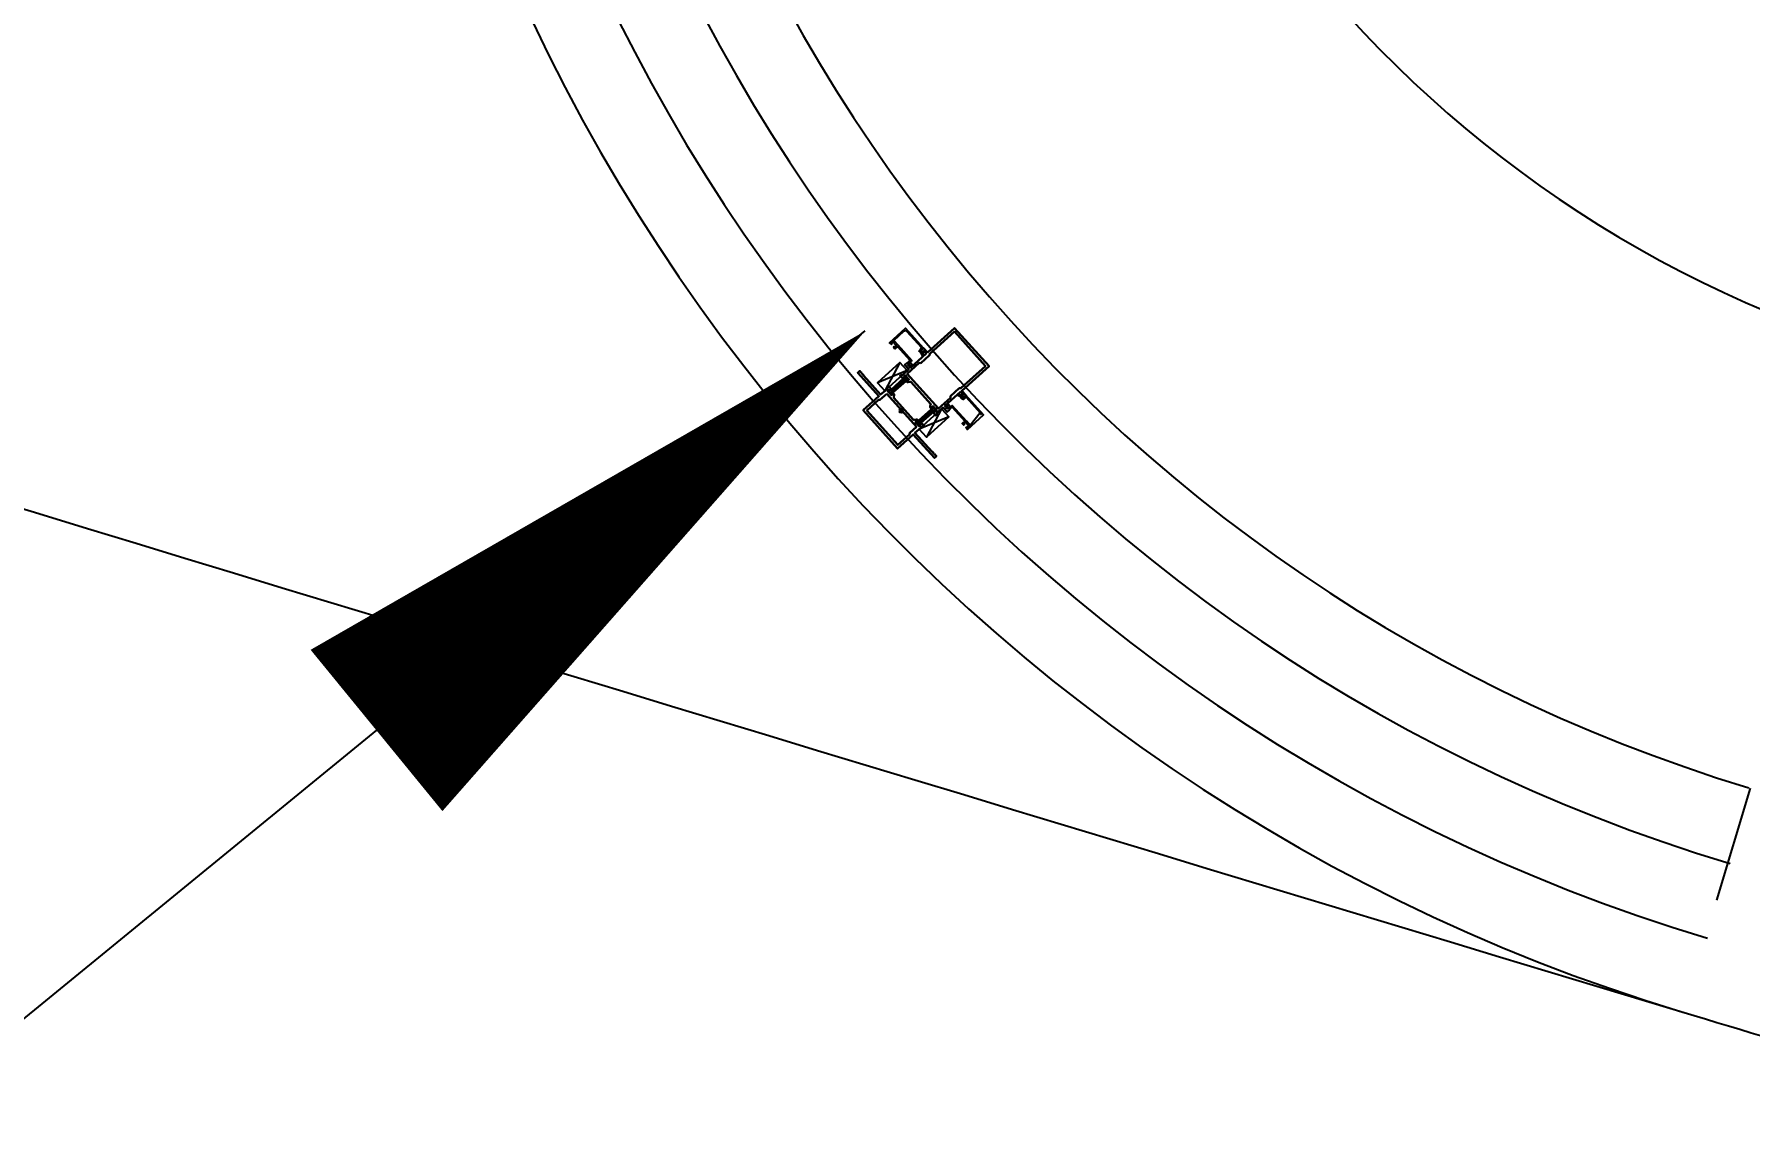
# Model space of a CAD drawing. Header units: inches. Extents: x 0 to 1813292486, y 0 to 3473589894.
# Drawn here: x 600441714 to 600443181, y 3473223529 to 3473224467 of the extents above; entities that cross this region are included whole.
import ezdxf

# ---------------------------------------------------------------- set-up
doc = ezdxf.new("R2010")
doc.units = ezdxf.units.IN
doc.header["$LTSCALE"] = 1000
doc.header["$MEASUREMENT"] = 0
doc.linetypes.add('AX-MALL-DIM-P02$0$DASH', pattern=[0.35, 0.25, -0.1])
doc.linetypes.add('AX-MALL-WALL-P02-QT$0$DASH', pattern=[0.35, 0.25, -0.1])
for name, color, linetype in [('A-Anno-Note', 241, 'Continuous'), ('AX-MALL-DIM-P02$0$A-Anno-Dims', 3, 'Continuous'), ('AX-MALL-DIM-P02$0$A-Detl-Patt', 8, 'Continuous'), ('AX-MALL-P02-200$0$A-Anno-Note', 241, 'Continuous'), ('AX-MALL-WALL-P02$0$A-Anno-Note', 241, 'Continuous'), ('AX-MALL-WALL-P02-QT$0$A-Anno-Note', 241, 'Continuous'), ('AX-MALL-WALL-P02-QT$0$A-Curt', 151, 'Continuous'), ('AX-MALL-WALL-P02-QT$0$A-Detl-Fine', 152, 'Continuous'), ('AX-MALL-WALL-P02-QT$0$A-Detl-Patt', 8, 'Continuous'), ('AX-MALL-WALL-P02-QT$0$A-Detl-Thin', 131, 'Continuous'), ('AX-MALL-WALL-P02-QT$0$A-Hdrl', 31, 'Continuous'), ('AX-MALL-WALL-P02-QT$0$GASKET', 2, 'Continuous'), ('AX-MALL-WALL-P02-QT$0$STSF', 2, 'Continuous')]:
    doc.layers.add(name, color=color, linetype=linetype)
doc.layers.add('AX-MALL-WALL-P02-QT$0$AM_SUPPR', color=6, linetype='Continuous', lineweight=30)
doc.styles.add('AX-MALL-DIM-P02$0$_TCH_DIM_T3', font='gbenor.shx')
doc.dimstyles.new('AX-MALL-DIM-P02$0$_TCH_ARROW&&180', dxfattribs={"dimtxt": 535.5, "dimasz": 540, "dimexe": 450, "dimexo": 450, "dimgap": 137.25, "dimtad": 1, "dimdec": 0, "dimzin": 0, "dimdsep": 46, "dimtxsty": 'AX-MALL-DIM-P02$0$_TCH_DIM_T3', "dimcen": 0.09, "dimclrt": 7, "dimaunit": 1, "dimadec": 3, "dimazin": 2, "dimtfac": 1, "dimtdec": 0, "dimtix": 1, "dimtmove": 2, "dimatfit": 3, "dimfxl": 500, "dimtolj": 1, "dimtzin": 0, "dimarcsym": 0})

# ---------------------------------------------------------------- blocks, each defined once
blk = doc.blocks.new('AX-MALL-WALL-P02-QT$0$tj')
at = {"layer": 'AX-MALL-WALL-P02-QT$0$A-Detl-Patt'}
h = blk.add_hatch(dxfattribs=at)
h.set_pattern_fill('STEEL', color=256, scale=100.0000000000001, angle=50.43183869082386)
h.set_pattern_definition([(75.00000000004839, (-14278.19445574284, 156289.8254051208), (-153.3407249234246, 41.08752340989569), []), (75.00000000004839, (-14317.88195610046, 156358.5661673546), (-153.3407249234246, 41.08752340989569), [])])
edge = h.paths.add_edge_path()
edge.add_line((88101.273016572, 47666.64152574539), (87883.93542659283, 47459.84604215622))
edge.add_line((87883.93542659283, 47459.84604215622), (91571.54751467705, 43584.64122533798))
edge.add_arc((262949.389629302, 558937.705083496), 543101.4133620498, 251.6057364187558, 260.0288666978238)
edge.add_arc((172180.8466627672, -2862.146247219684), 27099.9982179492, 64.7128659603706, 96.9316049602786, ccw=False)
edge.add_arc((262948.9730309481, 558936.3205539446), 543099.9677998082, 261.6155114784545, 271.7251478115656)
edge.add_line((279298.9759148359, 16082.51663446426), (279298.9759315252, 16382.65274763107))
edge.add_arc((262948.9742454757, 558936.3204835369), 542799.9676941936, 261.62020364125146, 271.7261014454634, ccw=False)
edge.add_arc((172180.8456921196, -2862.14609140989), 27400.00151046549, 64.80631838577902, 96.83815911678944)
edge.add_arc((262949.394896181, 558937.7037490648), 542801.4137571028, 251.6136389015772, 260.02417327084333, ccw=False)
edge.add_line((91737.26096642017, 43845.69257831573), (88101.273016572, 47666.64152574539))
at = {"layer": 'AX-MALL-WALL-P02-QT$0$A-Detl-Fine'}
blk.add_arc((262949.3896243572, 558937.7050833702), 543901.4133599502, 251.5035459811555, 255.290453772469, dxfattribs=at)
at = {"layer": 'AX-MALL-WALL-P02-QT$0$A-Detl-Patt'}
blk.add_lwpolyline([(88103.03003954887, 47737.33037519455), (87813.24658572674, 47461.60306501389), (91543.92713344097, 43541.13421487808, 0.03677856867194786), (168908.9495433569, 23989.2463850975, -0.1416543586965341), (183742.0972260237, 21592.70785188675, 0.04416604653312874), (279348.9759123325, 16034.00206041336), (279348.9759345055, 16434.18465709686, -0.04414427716130016), (183859.0483468771, 21979.79425859451, 0.1405450684183163), (168919.8474783897, 24393.46752309799, -0.03670519880877311), (91764.87840116024, 43889.20268630981), (88103.03007543087, 47737.33033752441)], format="xyb", dxfattribs=at)
blk.add_lwpolyline([(88101.273016572, 47666.64152574539), (87883.93542659283, 47459.84604215622), (91571.54751467705, 43584.64122533798, 0.0367693963449814), (168910.2986617088, 24039.77597379684, -0.1415142461245126), (183756.7420067787, 21641.08926153183, 0.04414024362697595), (279298.9759148359, 16082.51663446426), (279298.9759315252, 16382.65274763107, -0.04412389944666065), (183844.4648458958, 21931.40288829803, 0.1406825130026793), (168918.4574091434, 24342.94360637665, -0.03671436212623864), (91737.26096642017, 43845.69257831573)], format="xyb", close=True, dxfattribs=at)
at = {"layer": 'AX-MALL-WALL-P02-QT$0$A-Detl-Patt', "linetype": 'AX-MALL-WALL-P02-QT$0$DASH'}
blk.add_arc((262949.3896243572, 558937.7050833702), 543701.4133599502, 251.503420721229, 255.290453772469, dxfattribs=at)
at = {"layer": 'AX-MALL-WALL-P02-QT$0$A-Detl-Thin'}
blk.add_arc((262949.3896243572, 558937.7050833702), 543301.4133599502, 251.5031615339801, 255.290453772469, dxfattribs=at)
at = {"layer": 'AX-MALL-WALL-P02-QT$0$A-Hdrl', "ltscale": 6}
for radius, start in [(543501.4133599502, 251.5032867938467), (543601.4133599502, 251.5033537575453)]:
    blk.add_arc((262949.3896243572, 558937.7050833702), radius, start, 255.290453772469, dxfattribs=at)
blk = doc.blocks.new('AX-MALL-WALL-P02-QT$0$A$C40565891')
h = blk.add_hatch()
h.set_pattern_fill('NET', color=6, scale=0.5, angle=315)
h.set_pattern_definition([(225.0000000000001, (-8954763.885715963, -14331520.94940183), (-1.122532015133644, 1.122532015133643), []), (135.0000000000001, (-8954763.885715963, -14331520.94940183), (1.122532015133643, 1.122532015133644), [])])
edge = h.paths.add_edge_path()
edge.add_line((-2.873205080628395, -1), (-17.1267949193716, -1))
edge.add_arc((-17.12679491817267, -2.000000000321539), 1.000000000321539, 90.00000006869386, 120.0000000686844)
edge.add_line((-17.6267949193716, -1.133974596858025), (-19.29999999888241, -2.099999999627471))
edge.add_line((-19.29999999888241, -2.099999999627471), (-19.59999999962747, -2.099999999627471))
edge.add_arc((-19.60000000055891, -1.700000000186378), 0.3999999994410928, 180.0000001333858, 270.00000013341844, ccw=False)
edge.add_line((-20, -1.700000001117587), (-20, 1.699999999254942))
edge.add_arc((-19.59999999962758, 1.699999999255055), 0.4000000003724153, 89.99999999998369, 180.0000000000163, ccw=False)
edge.add_line((-19.59999999962747, 2.099999999627471), (-19.29999999888241, 2.099999999627471))
edge.add_line((-19.29999999888241, 2.099999999627471), (-17.6267949193716, 1.133974596858025))
edge.add_arc((-17.12679491817268, 2.000000000321516), 1.000000000321515, 239.9999999313152, 269.9999999313065)
edge.add_line((-17.1267949193716, 1), (-2.873205080628395, 1))
edge.add_arc((-2.873205081827319, 2.000000000321497), 1.000000000321497, 270.0000000686933, 300.0000000686851)
edge.add_line((-2.373205080628395, 1.133974596858025), (-0.6999999992549419, 2.099999999627471))
edge.add_line((-0.6999999992549419, 2.099999999627471), (-0.400000000372529, 2.099999999627471))
edge.add_arc((-0.4000000003724153, 1.699999999255056), 0.4000000003724153, -1.63140612130519e-11, 90.00000000001631, ccw=False)
edge.add_line((0, 1.699999999254942), (0, -1.700000001117587))
edge.add_arc((-0.3999999994410927, -1.700000000186378), 0.3999999994410927, 269.99999986658156, 359.99999986661413, ccw=False)
edge.add_line((-0.400000000372529, -2.099999999627471), (-0.6999999992549419, -2.099999999627471))
edge.add_line((-0.6999999992549419, -2.099999999627471), (-2.373205080628395, -1.133974596858025))
edge.add_arc((-2.873205081827309, -2.00000000032146), 1.00000000032146, 59.99999993131432, 89.9999999313073)
at = {"layer": 'AX-MALL-WALL-P02-QT$0$STSF', "lineweight": 40}
blk.add_lwpolyline([(-2.873205080628395, -1), (-17.1267949193716, -1, 0.1316524975873539), (-17.6267949193716, -1.133974596858025), (-19.29999999888241, -2.099999999627471), (-19.59999999962747, -2.099999999627471, -0.4142135623732616), (-20, -1.700000001117587), (-20, 1.699999999254942, -0.4142135623732612), (-19.59999999962747, 2.099999999627471), (-19.29999999888241, 2.099999999627471), (-17.6267949193716, 1.133974596858025, 0.1316524975873571), (-17.1267949193716, 1), (-2.873205080628395, 1, 0.1316524975873597), (-2.373205080628395, 1.133974596858025), (-0.6999999992549419, 2.099999999627471), (-0.400000000372529, 2.099999999627471, -0.4142135623732616), (0, 1.699999999254942), (0, -1.700000001117587, -0.4142135623732616), (-0.400000000372529, -2.099999999627471), (-0.6999999992549419, -2.099999999627471), (-2.373205080628395, -1.133974596858025, 0.1316524975873647)], format="xyb", close=True, dxfattribs=at)
blk = doc.blocks.new('AX-MALL-WALL-P02-QT$0$A$C448B1DB9')
at = {"layer": 'AX-MALL-WALL-P02-QT$0$AM_SUPPR', "color": 3}
for points in [[(-12.4851149469614, 46.59999999962747), (12.4851149469614, 46.59999999962747, -0.2660794268336467), (13.34762861579657, 46.10603376291692), (14.2347533646971, 44.59396623447537, 0.266079426403572), (15.09726703353226, 44.09999999962747), (16.35057590901852, 44.09999999962747, 0.5796797259406589), (16.47945623099804, 44.32503772899508), (15.5, 45.99448045343161), (15.5, 46.29999999888241, -0.414213562373095), (15.80000000074506, 46.59999999962747), (19.21010204218328, 46.59999999962747, 0.1962615707062706), (19.3500728905201, 46.65714285336435, -0.664494698151357), (20.20000000111759, 46.29999999888241), (20.20000000111759, 46.220524456352), (19.86630744114518, 44.32805990986526, -0.3107450373417215), (19.70075406879187, 44.13405220583081), (19.54823619127274, 44.09318516403437, 0.5773502703764628), (19.45857864432037, 43.75857864320278), (19.83806201256812, 43.37909527495503, 0.1763269799607178), (19.96205222047865, 43.32127769105136), (22.68256885185838, 43.10076105967164, 0.5486187836891172), (22.88793852366507, 43.36840402893722), (22.30558614991605, 44.96840402856469, 0.3152987896086648), (22.11764762550592, 45.09999999962747), (21.90000000037253, 45.09999999962747, -0.4142135651008757), (21.69999999925494, 45.29999999888241), (21.69999999925494, 46.29999999888241, -0.414213562373095), (22, 46.59999999962747), (22.00006623007357, 52.39983759261668), (27.00012849830091, 52.39983759261668), (27.00012849830091, 55.10694437474012), (25.85368189029396, 56.25339098647237, 0.6681786360141788), (25.00012849830091, 55.89983759261668), (25.00012849830091, 54.39983759261668), (22.00006623007357, 54.39983759261668), (22.00012849830091, 72.39983759261668), (25.00012849830091, 72.39983759261668), (25.00012849830091, 70.89983759261668, 0.6681786369667387), (25.85368188843131, 70.54628420248628), (27.00012849830091, 71.69273081235588), (27.00012849830091, 73.89983759261668), (22.00006623007357, 73.89983759261668), (22, 105.1999999992549), (-22, 105.1999999992549), (-22.00006623007357, 73.89983759261668), (-27.00012849830091, 73.89983759261668), (-27.00012849830091, 71.69273081235588), (-25.85368188843131, 70.54628420248628, 0.6681786369667387), (-25.00012849830091, 70.89983759261668), (-25.00012849830091, 72.39983759261668), (-22.00012849830091, 72.39983759261668), (-22.00006623007357, 54.39983759261668), (-25.00012849830091, 54.39983759261668), (-25.00012849830091, 55.89983759261668, 0.6681786360141788), (-25.85368189029396, 56.25339098647237), (-27.00012849830091, 55.10694437474012), (-27.00012849830091, 52.39983759261668), (-22.00006623007357, 52.39983759261668), (-22, 46.59999999962747, -0.414213562373095), (-21.69999999925494, 46.29999999888241), (-21.69999999925494, 45.29999999888241, -0.4142135651008757), (-21.90000000037253, 45.09999999962747), (-22.11764762550592, 45.09999999962747, 0.3152987896086648), (-22.30558614991605, 44.96840402856469), (-22.88793852366507, 43.36840402893722, 0.5486187836891172), (-22.68256885185838, 43.10076105967164), (-19.96205222047865, 43.32127769105136, 0.1763269799607178), (-19.83806201256812, 43.37909527495503), (-19.45857864432037, 43.75857864320278, 0.5773502703764628), (-19.54823619127274, 44.09318516403437), (-19.70075406879187, 44.13405220583081, -0.3107450373417215), (-19.86630744114518, 44.32805990986526), (-20.20000000111759, 46.220524456352), (-20.20000000111759, 46.29999999888241, -0.664494698151357), (-19.3500728905201, 46.65714285336435, 0.1962615707062706), (-19.21010204218328, 46.59999999962747), (-15.80000000074506, 46.59999999962747, -0.414213562373095), (-15.5, 46.29999999888241), (-15.5, 45.99448045343161), (-16.47945623099804, 44.32503772899508, 0.5796797259406589), (-16.35057590901852, 44.09999999962747), (-15.09726703353226, 44.09999999962747, 0.266079426403572), (-14.2347533646971, 44.59396623447537), (-13.34762861579657, 46.10603376291692, -0.2660794268336467), (-12.4851149469614, 46.59999999962747), (-12.4851149469614, 46.59999999962747)], [(-12.4851149469614, 26.59999999962747), (-12.4851149469614, 26.59999999962747, -0.266079426695036), (-13.34762861579657, 27.09396623633802), (-14.2347533646971, 28.60603376477957, 0.2660794267352428), (-15.09726703539491, 29.09999999962747), (-16.35057590901852, 29.09999999962747, 0.5796797243171364), (-16.47945623099804, 28.8749622721225), (-15.50000000186265, 27.20551954582334), (-15.50000000186265, 26.90000000037253, -0.414213562429924), (-15.80000000074506, 26.59999999962747), (-19.21010204218328, 26.59999999962747, 0.196261570738114), (-19.3500728905201, 26.54285714589059, -0.6644947009864839), (-20.20000000111759, 26.90000000037253), (-20.20000000111759, 26.97947554476559), (-19.86630744114518, 28.87194008938968, -0.3107450376907102), (-19.70075406879187, 29.06594779342413), (-19.54823619127274, 29.10681483522058, 0.5773502691095918), (-19.45857864432037, 29.44142135605216), (-19.83806201256812, 29.82090472429991, 0.1763269806166101), (-19.96205222047865, 29.87872230820358), (-22.68256885185838, 30.0992389395833, 0.5486187865199976), (-22.88793852366507, 29.83159597218037), (-22.30558614991605, 28.23159597069025, 0.3152987889515711), (-22.11764762550592, 28.09999999962747), (-21.90000000037253, 28.09999999962747, -0.4142135620321224), (-21.70000000111759, 27.90000000037253), (-21.70000000111759, 26.90000000037253, -0.414213562429924), (-22, 26.59999999962747), (-22.00006226822734, 20), (-44.00006226822734, 20), (-44.00006226822734, 20.40000000037253), (-45.00006226822734, 20.09999999962747), (-45.00006226822734, 20.40000000037253), (-46.00006226822734, 20.09999999962747), (-46.00006226822734, 20.40000000037253), (-47.00006226822734, 20.09999999962747), (-47.00006226822734, 20.40000000037253), (-48.00006226822734, 20.09999999962747), (-48.00006226822734, 20.40000000037253), (-49.00006226822734, 20.40000000037253), (-49.00006226822734, 18), (-22.00007987208664, 18), (-22.00027448311448, 0), (22.00027448311448, 0), (22.00007987208664, 18), (49.00006226822734, 18), (49.00006226822734, 20.40000000037253), (48.00006226822734, 20.40000000037253), (48.00006226822734, 20.09999999962747), (47.00006226822734, 20.40000000037253), (47.00006226822734, 20.09999999962747), (46.00006226822734, 20.40000000037253), (46.00006226822734, 20.09999999962747), (45.00006226822734, 20.40000000037253), (45.00006226822734, 20.09999999962747), (44.00006226822734, 20.40000000037253), (44.00006226822734, 20), (22.00006226822734, 20), (22, 26.59999999962747, -0.414213562429924), (21.70000000111759, 26.90000000037253), (21.70000000111759, 27.90000000037253, -0.4142135620321224), (21.90000000037253, 28.09999999962747), (22.11764762550592, 28.09999999962747, 0.3152987889515711), (22.30558614991605, 28.23159597069025), (22.88793852366507, 29.83159597218037, 0.5486187865199976), (22.68256885185838, 30.0992389395833), (19.96205222047865, 29.87872230820358, 0.1763269806166101), (19.83806201256812, 29.82090472429991), (19.45857864432037, 29.44142135605216, 0.5773502691095918), (19.54823619127274, 29.10681483522058), (19.70075406879187, 29.06594779342413, -0.3107450376907102), (19.86630744114518, 28.87194008938968), (20.20000000111759, 26.97947554476559), (20.20000000111759, 26.90000000037253, -0.6644947009864839), (19.3500728905201, 26.54285714589059, 0.196261570738114), (19.21010204218328, 26.59999999962747), (15.80000000074506, 26.59999999962747, -0.414213562429924), (15.50000000186265, 26.90000000037253), (15.50000000186265, 27.20551954582334), (16.47945623099804, 28.8749622721225, 0.5796797243171364), (16.35057590901852, 29.09999999962747), (15.09726703539491, 29.09999999962747, 0.2660794267352428), (14.2347533646971, 28.60603376477957), (13.34762861579657, 27.09396623633802, -0.266079426695036), (12.4851149469614, 26.59999999962747), (-12.4851149469614, 26.59999999962747)]]:
    blk.add_lwpolyline(points, format="xyb", dxfattribs=at)
for points in [[(-19.80000000074506, 103), (-19.80000000074506, 103), (-19.80000000074506, 74.70021012425423), (-19, 73.70021012425423), (-19, 68.70021012425423), (-19, 63.70021012425423), (-20, 62.70021012425423), (-20, 48.79999999888241), (20, 48.79999999888241), (20, 62.70021012425423), (19, 63.70021012425423), (19, 68.70021012425423), (19, 73.70021012425423), (19.80000000074506, 74.70021012425423), (19.80000000074506, 103), (-19.80000000074506, 103)], [(-19.00002541579306, 24.40000000037253), (-19.00002541579306, 16.59999999962747), (-19.80010420456529, 15.5998957939446), (-19.80024906992912, 2.199999999254942), (-19.80000000074506, 2.199999999254942), (19.80024906992912, 2.199999999254942), (19.80010420456529, 15.5998957939446), (19.00002541579306, 16.59999999962747), (19.00002541579306, 24.40000000037253), (-19.00002541579306, 24.40000000037253)]]:
    blk.add_lwpolyline(points, dxfattribs=at)
at = {"color": 6, "ltscale": 10, "xscale": -1, "rotation": 90}
blk.add_blockref('AX-MALL-WALL-P02-QT$0$A$C40565891', (-17.70394427329302, 26.59999999962747), dxfattribs=at)
at = {"color": 6, "ltscale": 10, "rotation": 270}
blk.add_blockref('AX-MALL-WALL-P02-QT$0$A$C40565891', (17.70394427329302, 26.59999999962747), dxfattribs=at)
blk = doc.blocks.new('AX-MALL-WALL-P02-QT$0$A$C45704BEF')
at = {"color": 3, "ltscale": 10}
blk.add_lwpolyline([(18.80000000074506, -25.00024726614356), (17.5, -25.00024726614356), (17.5, -23.00024726614356), (15.49870925210416, -23.00024726614356), (15.49870925210416, -6.999231616035104), (18.4997000452131, -6.999231616035104), (18.49987648613751, -5.299231618642807, 0.4142135623695433), (18.19987648539245, -4.999231617897749), (17.80005405470729, -4.999231617897749, 0.4140000559725384), (17.50005413405597, -5.299012914299965), (17.49969883821905, -5.699499286711216, -0.483847094079415), (17.13052784092724, -5.991148311644793), (15.89966636151075, -5.699231617152691), (15.89966636151075, -1.299031617119908), (17.1397417280823, -1.005294770002365, -0.4741802569087657), (17.49969902634621, -1.298974558711052), (17.50005413405597, -1.699460931122303, 0.4140000559734259), (17.80005405470729, -1.999242229387164), (18.19987648539245, -1.999242229387164, 0.4142135624494586), (18.49987648613751, -1.699242228642106), (18.49987648613751, 0.0007206704467535019), (0, 0), (0, -22.90028521977365), (1, -22.90028521977365), (1, -22.40028521977365), (3, -22.40028521977365, -0.414213562373095), (3.5, -22.90028521977365), (3.5, -25.00028521940112), (2.913615984842181, -25.46520863845944, 0.4988684829111732), (2.92562854103744, -25.94440526142716), (5.025628542527556, -27.44440526142716, 0.8192868568614478), (5.455046217888594, -27.04232501238585), (4.5, -25.50028521940112), (4.5, -22.90028521977365, 0.414213562373095), (3, -21.40028521977365), (1, -21.40028521977365), (1, -3.19995454326272, -0.4142094303452601), (3.199968963861465, -0.9999545440077782), (14.5, -0.9996059481054544), (14.5, -5.999231616035104), (14.5, -5.999231616035104), (14.5, -24.00024726614356), (16.5, -24.00024726614356), (16.5, -25.00024726614356), (16.5, -27.20351210050285, 0.6582415972160955), (17.34365977905691, -27.56668968312442), (19.14365977980196, -25.86342484690249, 0.6827143578984822), (18.79383949562907, -25.00028521940112)], format="xyb", dxfattribs=at)
blk = doc.blocks.new('AX-MALL-WALL-P02-QT$0$尺寸分格点')
at = {"ltscale": 10}
h = blk.add_hatch(color=1, dxfattribs=at)
h.dxf.hatch_style = 1
edge = h.paths.add_edge_path()
edge.add_line((0, -1.5), (-5.470445860503725e-37, 1.862645149230957e-09))
edge.add_line((0, 1.862645149230957e-09), (-1.5, 0))
edge.add_arc((0, 0), 1.5, 180, 270)
edge = h.paths.add_edge_path()
edge.add_line((0, 1.5), (5.470445846917725e-37, 1.862645149230957e-09))
edge.add_line((0, 1.862645149230957e-09), (1.5, 0))
edge.add_arc((0, 0), 1.5, 0, 90)
for p, q in [((-2.5, 0), (2.5, 0)), ((0, -2.5), (0, 2.5))]:
    blk.add_line(p, q)
blk.add_circle((0, 0), 1.5)
blk = doc.blocks.new('AX-MALL-WALL-P02-QT$0$定位点')
blk.add_blockref('AX-MALL-WALL-P02-QT$0$尺寸分格点', (0, 0))
blk = doc.blocks.new('AX-MALL-WALL-P02-QT$0$A$C25E90160')
at = {"color": 6}
for p, q in [((-22.00012849643826, 26.99999999999636), (-31.3309462685138, 0.999999999996362)), ((-31.33094626478851, 27), (-22.00012850016356, 0.999999999992724)), ((22.00012849644554, 26.99999999999636), (31.3309462685138, 0.999999999996362)), ((31.33094626478851, 26.99999999999636), (22.00012850016356, 0.999999999996362))]:
    blk.add_line(p, q, dxfattribs=at)
for points in [[(-22.00012849643826, 26.99999999999636), (-31.33094626478851, 27), (-31.3309462685138, 0.999999999996362), (-22.00012850016356, 0.999999999992724)], [(22.00012849644554, 26.99999999999636), (31.33094626478851, 26.99999999999636), (31.3309462685138, 0.999999999996362), (22.00012850016356, 0.999999999996362)]]:
    blk.add_lwpolyline(points, close=True, dxfattribs=at)
at = {"color": 6, "ltscale": 10}
blk.add_blockref('AX-MALL-WALL-P02-QT$0$A$C448B1DB9', (0, -23.7058460898661), dxfattribs=at)
at = {"color": 6, "ltscale": 10, "xscale": -1, "rotation": 90}
blk.add_blockref('AX-MALL-WALL-P02-QT$0$A$C45704BEF', (-49.90041371807456, 50.1939915027433), dxfattribs=at)
at = {"color": 6, "ltscale": 10, "rotation": 270}
blk.add_blockref('AX-MALL-WALL-P02-QT$0$A$C45704BEF', (49.90041371807456, 50.19399150274694), dxfattribs=at)
at = {"layer": 'AX-MALL-WALL-P02-QT$0$GASKET', "extrusion": (0, 0, -1), "zscale": -1, "rotation": 270}
blk.add_blockref('AX-MALL-WALL-P02-QT$0$定位点', (0, 0), dxfattribs=at)
blk = doc.blocks.new('AX-MALL-WALL-P02-QT$0$mqst2')
at = {"color": 6, "ltscale": 10, "rotation": 311.9812259574753}
blk.add_blockref('AX-MALL-WALL-P02-QT$0$A$C25E90160', (228865.037204504, -23129.03513860703), dxfattribs=at)
blk = doc.blocks.new('AX-MALL-WALL-P02-QT')
at = {"layer": 'AX-MALL-WALL-P02-QT$0$A-Curt'}
for centre, radius, start, end in [((600259986.7333548, 3473131732.069481), 1599.999999868195, 159.5681613121878, 232.7809129900474), ((600259986.7333549, 3473131732.069481), 1533.333333513646, 159.5681613294745, 232.8559971090336), ((600259986.7333547, 3473131732.06948), 1466.666666497497, 159.5681613020409, 232.8730699590338), ((600259986.7333552, 3473131732.06948), 1400.000000262427, 159.5681612970941, 232.7317726725464), ((600585637.90229, 3473560464.986303), 539987.0336634238, 232.7820024871083, 232.8166477928693)]:
    blk.add_arc(centre, radius, start, end, dxfattribs=at)
at = {"layer": 'AX-MALL-WALL-P02-QT$0$A-Detl-Thin'}
blk.add_lwpolyline([(600254607.887325, 3473133844.412974, 0.002579468777697094), (600259027.1296068, 3473130451.731051, 0.002579468777697094)], format="xyb", dxfattribs=at)
at = {"layer": 'AX-MALL-WALL-P02-QT$0$A-Detl-Thin', "linetype": 'AX-MALL-WALL-P02-QT$0$DASH', "ltscale": 3}
for points in [[(600258677.0041991, 3473132226.689584, 0.002711664410095826), (600263341.195997, 3473128705.445228)], [(600258617.1211993, 3473132020.787833, 0.002702926329410424), (600263268.451563, 3473128510.173549)]]:
    blk.add_lwpolyline(points, format="xyb", dxfattribs=at)
at = {"layer": 'AX-MALL-WALL-P02-QT$0$A-Anno-Note', "rotation": 339.5681613092181}
blk.add_blockref('AX-MALL-WALL-P02-QT$0$mqst2', (600052179.2710491, 3473232742.396311), dxfattribs=at)
at = {"layer": 'AX-MALL-WALL-P02-QT$0$A-Detl-Thin', "rotation": 339.5681613091762}
blk.add_blockref('AX-MALL-WALL-P02-QT$0$tj', (600144118.6961328, 3473128496.287411), dxfattribs=at)
blk = doc.blocks.new('AX-MALL-WALL-P02')
at = {"layer": 'AX-MALL-WALL-P02$0$A-Anno-Note'}
blk.add_blockref('AX-MALL-WALL-P02-QT', (0, 0), dxfattribs=at)
blk = doc.blocks.new('*D557')
at = {"layer": 'AX-MALL-DIM-P02$0$A-Anno-Dims', "color": 0, "lineweight": -2, "transparency": 16777216}
for start, end in [(97.60160345211635, 128.5848824386796), (159.5681614252429, 232.7809131595177), (263.764192146081, 294.7474711326443)]:
    blk.add_arc((600259986.7333558, 3473131732.069483), 1010.865827293349, start, end, dxfattribs=at)
at = {"layer": 'AX-MALL-DIM-P02$0$A-Anno-Dims', "color": 0, "transparency": 16777216}
for points in [[(600259429.165375, 3473132469.444813), (600259283.4011421, 3473132575.051576), (600259039.4629703, 3473132084.955495)], [(600259843.6151955, 3473130643.578691), (600259910.2497218, 3473130810.790652), (600259375.2965753, 3473130927.088251)]]:
    blk.add_solid(points, dxfattribs=at)
at = {"layer": 'AX-MALL-DIM-P02$0$A-Anno-Dims', "color": 7, "transparency": 16777216, "insert": (600259677.7287877, 3473131325.252482), "char_height": 535.5, "attachment_point": 5, "rotation": 322.78091301086874, "style": 'AX-MALL-DIM-P02$0$_TCH_DIM_T3'}
blk.add_mtext('\\A1;73°12\'46"', dxfattribs=at)
blk = doc.blocks.new('AX-MALL-DIM-P02')
at = {"layer": 'AX-MALL-DIM-P02$0$A-Anno-Dims'}
blk.add_lwpolyline([(600258055.8763188, 3473131073.745012, 178.2, 0, 0), (600258566.9855342, 3473131248.007372, 0, 0, 0)], format="xyseb", dxfattribs=at)
blk.add_lwpolyline([(600256723.10027, 3473130619.335872), (600258226.2460573, 3473131131.832466), (600258566.9855342, 3473131248.007372)], dxfattribs=at)
at = {"layer": 'AX-MALL-DIM-P02$0$A-Detl-Patt', "linetype": 'AX-MALL-DIM-P02$0$DASH'}
blk.add_line((600259986.7333552, 3473131732.069481), (600259079.4365867, 3473130537.576622), dxfattribs=at)
at = {"layer": 'AX-MALL-DIM-P02$0$A-Anno-Dims'}
dim = blk.add_angular_dim_3p(base=(600258978.2961109, 3473131662.040603), center=(600259986.7333559, 3473131732.069483), p1=(600259039.46297, 3473132084.955495), p2=(600259375.2965752, 3473130927.08825), dimstyle='AX-MALL-DIM-P02$0$_TCH_ARROW&&180', dxfattribs=at)
dim.commit()
dim.dimension.update_dxf_attribs({"geometry": '*D557', "text_midpoint": (600259677.7287877, 3473131325.252482), "dimtype": 133})
blk = doc.blocks.new('AX-MALL-P02-200')
at = {"layer": 'AX-MALL-P02-200$0$A-Anno-Note'}
blk.add_blockref('AX-MALL-WALL-P02', (0, 0), dxfattribs=at)
blk.add_blockref('AX-MALL-DIM-P02', (0, 0), dxfattribs=at)

msp = doc.modelspace()

# ---------------------------------------------------------------- block references
at = {"layer": 'A-Anno-Note', "rotation": 20.43183869077545}
msp.add_blockref('AX-MALL-P02-200', (1250392458.527329, 9048125.682563305), dxfattribs=at)

doc.saveas('drawing.dxf')
